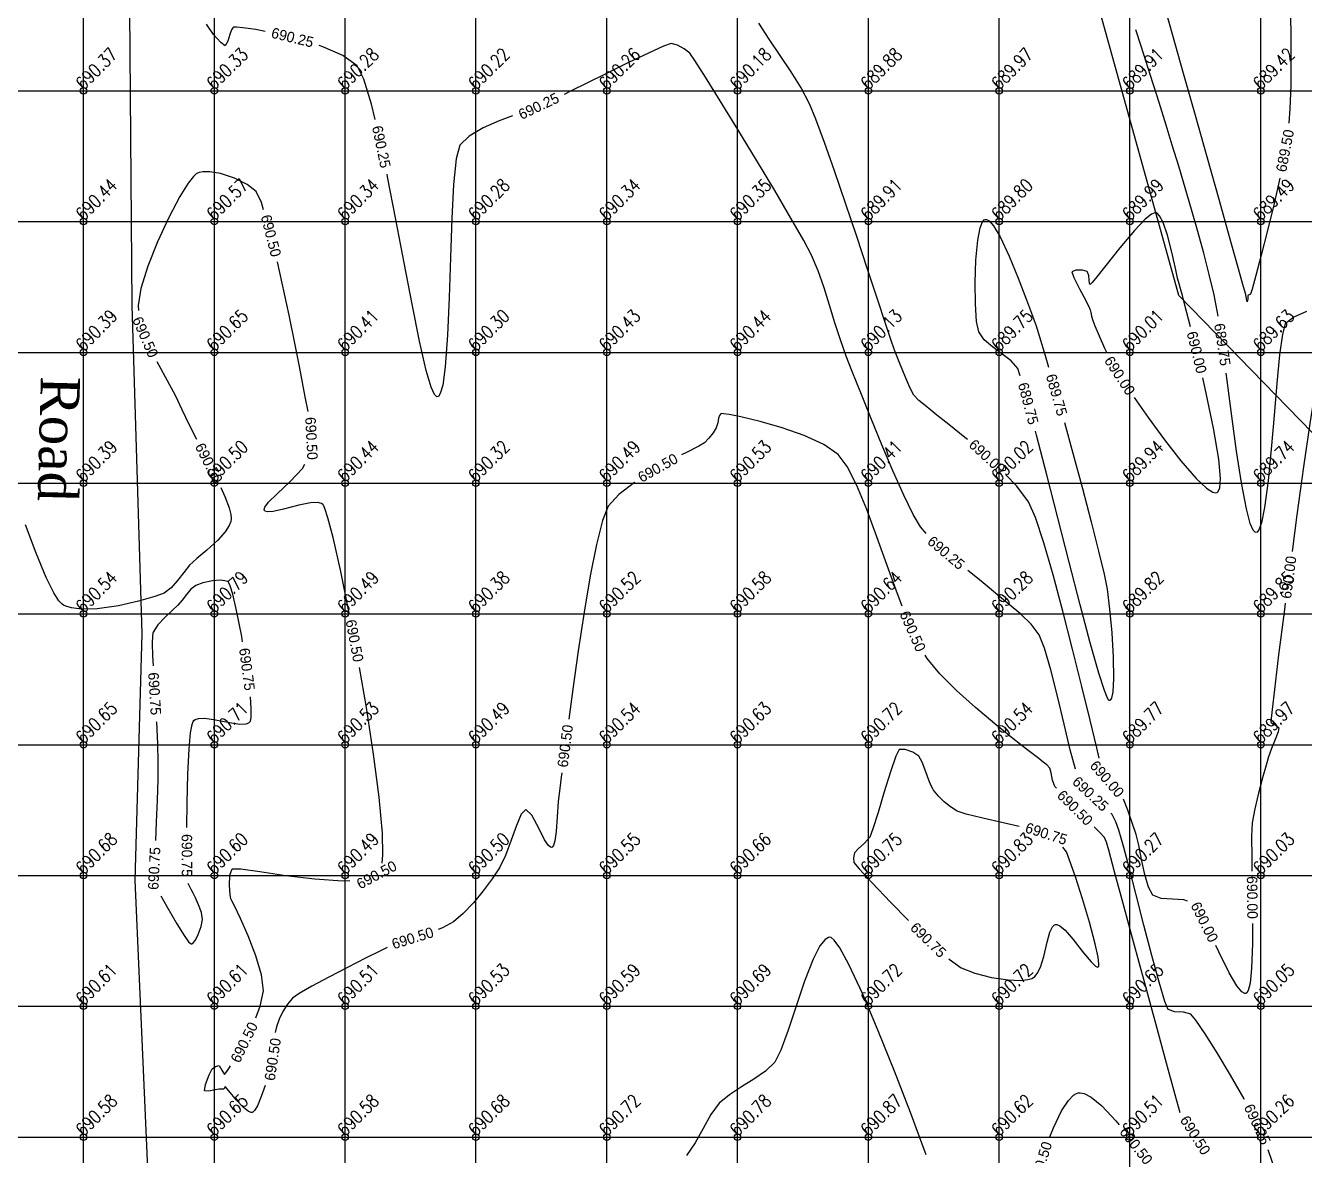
# Model space of a CAD drawing. Header units: millimetres. Extents: x 708400 to 708940, y 1331410 to 1331890.
# Drawn here: x 708567.78 to 708616.67, y 1331649.3 to 1331692.49 of the extents above; entities that cross this region are included whole.
import ezdxf

# ---------------------------------------------------------------- set-up
doc = ezdxf.new("R2010")
doc.units = ezdxf.units.MM
doc.header["$PDMODE"] = 32
doc.header["$PDSIZE"] = 0.25
for name, color, linetype in [('BLOCK LEVELS', 251, 'Continuous'), ('CONT-MJR', 210, 'Continuous'), ('CONT-MNR', 90, 'Continuous'), ('grid', 4, 'Continuous'), ('nala', 190, 'Continuous'), ('Road', 24, 'Continuous'), ('TEXT', 7, 'Continuous')]:
    doc.layers.add(name, color=color, linetype=linetype)
doc.styles.add('RS', font='romans.shx', dxfattribs={"height": 5})
doc.styles.add('TR', font='times.ttf')

msp = doc.modelspace()

# ---------------------------------------------------------------- linework, layer by layer
at = {"layer": 'BLOCK LEVELS', "color": 251}
for p in [(708570, 1331690, 690.37), (708575, 1331690, 690.329), (708580, 1331690, 690.284), (708585, 1331690, 690.22), (708590, 1331690, 690.261), (708595, 1331690, 690.179), (708600, 1331690, 689.879), (708605, 1331690, 689.969), (708610, 1331690, 689.908), (708615, 1331690, 689.424), (708570, 1331685, 690.436), (708575, 1331685, 690.568), (708580, 1331685, 690.345), (708585, 1331685, 690.283), (708590, 1331685, 690.344), (708595, 1331685, 690.351), (708600, 1331685, 689.909), (708605, 1331685, 689.803), (708610, 1331685, 689.995), (708615, 1331685, 689.487), (708570, 1331680, 690.387), (708575, 1331680, 690.649), (708580, 1331680, 690.405), (708585, 1331680, 690.299), (708590, 1331680, 690.428), (708595, 1331680, 690.444), (708600, 1331680, 690.134), (708605, 1331680, 689.752), (708610, 1331680, 690.006), (708615, 1331680, 689.626), (708570, 1331675, 690.392), (708575, 1331675, 690.496), (708580, 1331675, 690.443), (708585, 1331675, 690.318), (708590, 1331675, 690.491), (708595, 1331675, 690.534), (708600, 1331675, 690.414), (708605, 1331675, 690.018), (708610, 1331675, 689.942), (708615, 1331675, 689.737), (708570, 1331670, 690.544), (708575, 1331670, 690.795), (708580, 1331670, 690.487), (708585, 1331670, 690.375), (708590, 1331670, 690.517), (708595, 1331670, 690.581), (708600, 1331670, 690.636), (708605, 1331670, 690.283), (708610, 1331670, 689.819), (708615, 1331670, 689.848), (708570, 1331665, 690.65), (708575, 1331665, 690.71), (708580, 1331665, 690.534), (708585, 1331665, 690.488), (708590, 1331665, 690.54), (708595, 1331665, 690.63), (708600, 1331665, 690.722), (708605, 1331665, 690.544), (708610, 1331665, 689.77), (708615, 1331665, 689.966), (708570, 1331660, 690.675), (708575, 1331660, 690.599), (708580, 1331660, 690.494), (708585, 1331660, 690.497), (708590, 1331660, 690.551), (708595, 1331660, 690.658), (708600, 1331660, 690.751), (708605, 1331660, 690.83), (708610, 1331660, 690.274), (708615, 1331660, 690.033), (708570, 1331655, 690.612), (708575, 1331655, 690.611), (708580, 1331655, 690.509), (708585, 1331655, 690.53), (708590, 1331655, 690.592), (708595, 1331655, 690.692), (708600, 1331655, 690.72), (708605, 1331655, 690.723), (708610, 1331655, 690.651), (708615, 1331655, 690.048), (708570, 1331650, 690.577), (708575, 1331650, 690.648), (708580, 1331650, 690.578), (708585, 1331650, 690.681), (708590, 1331650, 690.716), (708595, 1331650, 690.783), (708600, 1331650, 690.868), (708605, 1331650, 690.615), (708610, 1331650, 690.513), (708615, 1331650, 690.257)]:
    msp.add_point(p, dxfattribs=at)
at = {"layer": 'CONT-MJR', "flags": 128}
for points, elevation in [([(708615.043, 1331704.953), (708615.169, 1331703.986), (708615.369, 1331702.427), (708615.555, 1331700.93), (708615.716, 1331699.562), (708615.841, 1331698.391), (708615.919, 1331697.484), (708615.981, 1331696.519), (708616.037, 1331695.48), (708616.085, 1331694.397), (708616.123, 1331693.298), (708616.147, 1331692.212), (708616.155, 1331691.169), (708616.145, 1331690.197), (708616.113, 1331689.326), (708616.07, 1331688.767)], 689.5), ([(708615.725, 1331686.661), (708615.51, 1331685.692), (708615.259, 1331684.654), (708615.017, 1331683.709), (708614.812, 1331682.936), (708614.668, 1331682.413), (708614.613, 1331682.22), (708614.562, 1331682.198), (708614.512, 1331682.176), (708614.5, 1331682.05), (708614.477, 1331681.929), (708614.45, 1331682.042), (708614.427, 1331682.21), (708614.345, 1331682.504), (708614.129, 1331683.276), (708613.807, 1331684.422), (708613.408, 1331685.837), (708612.963, 1331687.418), (708612.5, 1331689.06), (708612.049, 1331690.659), (708611.639, 1331692.112), (708611.383, 1331693.013)], 689.5), ([(708603.784, 1331676.667), (708603.691, 1331676.746), (708603.077, 1331677.243), (708602.617, 1331677.604), (708602.39, 1331677.787), (708602.168, 1331677.969), (708601.936, 1331678.158), (708601.744, 1331678.362), (708601.595, 1331678.637), (708601.403, 1331679.074), (708601.201, 1331679.569), (708601.024, 1331680.018), (708600.9, 1331680.373), (708600.668, 1331681.07), (708600.351, 1331682.032), (708599.972, 1331683.178), (708599.556, 1331684.43), (708599.126, 1331685.708), (708598.706, 1331686.934), (708598.32, 1331688.028), (708597.992, 1331688.912), (708597.746, 1331689.506), (708597.426, 1331690.114), (708597.047, 1331690.728), (708596.635, 1331691.346), (708596.214, 1331691.966), (708595.809, 1331692.586)], 690), ([(708576.885, 1331685.452), (708576.799, 1331685.733), (708576.604, 1331686.145), (708576.251, 1331686.418), (708575.767, 1331686.658), (708575.235, 1331686.831), (708574.83, 1331686.9), (708574.565, 1331686.899), (708574.416, 1331686.87), (708574.353, 1331686.847), (708574.307, 1331686.819), (708574.198, 1331686.718), (708574, 1331686.462), (708573.687, 1331685.961), (708573.255, 1331685.149), (708572.826, 1331684.225), (708572.453, 1331683.291), (708572.189, 1331682.445), (708572.085, 1331681.79), (708572.106, 1331681.601)], 690.5), ([(708612.313, 1331680.971), (708612.1, 1331681.805), (708612.005, 1331682.176), (708611.95, 1331682.392), (708611.885, 1331682.616), (708611.82, 1331682.83), (708611.749, 1331683.16), (708611.618, 1331683.776), (708611.44, 1331684.477), (708611.272, 1331684.966), (708611.135, 1331685.223), (708611.039, 1331685.319), (708610.991, 1331685.34), (708610.945, 1331685.339), (708610.824, 1331685.283), (708610.581, 1331685.086), (708610.175, 1331684.662), (708609.61, 1331683.992), (708609.073, 1331683.317), (708608.729, 1331682.881), (708608.556, 1331682.669), (708608.493, 1331682.602), (708608.479, 1331682.595), (708608.466, 1331682.603), (708608.449, 1331682.646), (708608.436, 1331682.756), (708608.424, 1331682.933), (708608.369, 1331683.091), (708608.184, 1331683.141), (708607.932, 1331683.14), (708607.777, 1331683.084), (708607.852, 1331682.856), (708608.069, 1331682.426), (708608.308, 1331681.983), (708608.443, 1331681.717), (708608.454, 1331681.686), (708608.473, 1331681.621), (708608.499, 1331681.518), (708608.532, 1331681.377), (708608.58, 1331681.212), (708608.662, 1331681.008), (708608.822, 1331680.63), (708609.032, 1331680.164), (708609.121, 1331679.982)], 690), ([(708578.591, 1331677.738), (708578.478, 1331678.3), (708578.372, 1331678.853), (708578.272, 1331679.396), (708578.095, 1331680.292), (708577.863, 1331681.418), (708577.597, 1331682.649), (708577.411, 1331683.454)], 690.5), ([(708619.79, 1331682.695), (708619.787, 1331682.595), (708619.748, 1331682.192), (708619.614, 1331681.788), (708619.419, 1331681.368), (708619.18, 1331680.981), (708618.913, 1331680.674), (708618.555, 1331680.48), (708618.105, 1331680.351), (708617.671, 1331680.217), (708617.364, 1331680.006), (708617.254, 1331679.597), (708617.087, 1331678.649), (708616.876, 1331677.283), (708616.636, 1331675.621), (708616.383, 1331673.783), (708616.196, 1331672.392)], 690), ([(708572.801, 1331679.65), (708572.874, 1331679.508), (708573.195, 1331678.925), (708573.501, 1331678.357), (708573.763, 1331677.813), (708574.041, 1331677.225), (708574.317, 1331676.682)], 690.5), ([(708610.165, 1331678.276), (708610.699, 1331677.506), (708611.316, 1331676.657), (708611.944, 1331675.847), (708612.528, 1331675.175), (708612.925, 1331674.805), (708613.163, 1331674.657), (708613.286, 1331674.633), (708613.336, 1331674.646), (708613.377, 1331674.679), (708613.433, 1331674.817), (708613.456, 1331675.183), (708613.391, 1331675.912), (708613.195, 1331677.098), (708612.916, 1331678.439), (708612.78, 1331679.027)], 690), ([(708601.299, 1331670.292), (708601.115, 1331670.765), (708600.72, 1331671.85), (708600.326, 1331672.95), (708599.936, 1331673.994), (708599.557, 1331674.914), (708599.194, 1331675.64), (708598.851, 1331676.101), (708598.296, 1331676.479), (708597.548, 1331676.82), (708596.704, 1331677.115), (708595.865, 1331677.355), (708595.13, 1331677.531), (708594.682, 1331677.619), (708594.462, 1331677.652), (708594.382, 1331677.657), (708594.365, 1331677.654), (708594.344, 1331677.639), (708594.311, 1331677.591), (708594.276, 1331677.484), (708594.242, 1331677.309), (708594.183, 1331677.113), (708594.066, 1331676.929), (708593.905, 1331676.721), (708593.734, 1331676.539), (708593.515, 1331676.412), (708593.053, 1331676.176), (708592.863, 1331676.076)], 690.5), ([(708580.168, 1331669.99), (708580.16, 1331670.034), (708579.834, 1331671.621), (708579.54, 1331672.917), (708579.344, 1331673.669), (708579.228, 1331674.029), (708579.169, 1331674.159), (708579.145, 1331674.188), (708579.091, 1331674.22), (708578.95, 1331674.255), (708578.673, 1331674.247), (708578.227, 1331674.161), (708577.645, 1331674.009), (708577.243, 1331673.916), (708577.026, 1331673.899), (708576.937, 1331673.925), (708576.912, 1331673.952), (708576.904, 1331673.988), (708576.933, 1331674.081), (708577.075, 1331674.268), (708577.396, 1331674.587), (708577.897, 1331675.059), (708578.366, 1331675.561), (708578.462, 1331675.724)], 690.5), ([(708591.075, 1331675.04), (708591.056, 1331675.028), (708590.467, 1331674.572), (708590.055, 1331674.114), (708589.839, 1331673.576), (708589.609, 1331672.655), (708589.372, 1331671.452), (708589.137, 1331670.062), (708588.911, 1331668.586), (708588.703, 1331667.12), (708588.548, 1331665.975)], 690.5), ([(708608.828, 1331664.49), (708608.732, 1331664.875), (708608.475, 1331665.938), (708608.162, 1331667.229), (708607.81, 1331668.65), (708607.439, 1331670.104), (708607.066, 1331671.493), (708606.71, 1331672.719), (708606.388, 1331673.683), (708606.118, 1331674.288), (708605.673, 1331674.885), (708605.261, 1331675.319)], 690), ([(708575.246, 1331674.836), (708575.405, 1331674.489), (708575.569, 1331674.058), (708575.635, 1331673.798), (708575.647, 1331673.661), (708575.642, 1331673.605), (708575.625, 1331673.532), (708575.563, 1331673.38), (708575.411, 1331673.144), (708575.129, 1331672.826), (708574.716, 1331672.444), (708574.327, 1331672.113), (708574.055, 1331671.862), (708573.828, 1331671.583), (708573.594, 1331671.279), (708573.348, 1331671), (708573.08, 1331670.799), (708572.724, 1331670.665), (708572.104, 1331670.487), (708571.334, 1331670.316), (708570.524, 1331670.201), (708569.925, 1331670.183), (708569.541, 1331670.228), (708569.329, 1331670.293), (708569.24, 1331670.337), (708569.183, 1331670.377), (708569.061, 1331670.507), (708568.864, 1331670.811), (708568.576, 1331671.39), (708568.188, 1331672.327), (708567.781, 1331673.411)], 690.5), ([(708615.936, 1331670.409), (708615.891, 1331670.068), (708615.683, 1331668.433), (708615.519, 1331667.107), (708615.43, 1331666.351), (708615.393, 1331666.003), (708615.384, 1331665.889), (708615.384, 1331665.871), (708615.402, 1331665.845), (708615.463, 1331665.8), (708615.584, 1331665.741), (708615.694, 1331665.652), (708615.659, 1331665.49), (708615.546, 1331665.195), (708615.408, 1331664.85), (708615.297, 1331664.542), (708615.203, 1331664.221), (708615.065, 1331663.73), (708614.912, 1331663.146), (708614.772, 1331662.548), (708614.675, 1331662.012), (708614.651, 1331661.507), (708614.653, 1331660.673), (708614.661, 1331660.161)], 690), ([(708607.187, 1331663.337), (708607.132, 1331663.4), (708607.045, 1331663.647), (708606.988, 1331663.923), (708606.938, 1331664.102), (708606.822, 1331664.226), (708606.688, 1331664.337), (708606.517, 1331664.468), (708606.109, 1331664.78), (708605.527, 1331665.236), (708604.834, 1331665.795), (708604.095, 1331666.419), (708603.375, 1331667.07), (708602.737, 1331667.708), (708602.245, 1331668.295), (708602.173, 1331668.419)], 690.5), ([(708581.415, 1331660.478), (708581.444, 1331660.785), (708581.425, 1331661.619), (708581.301, 1331662.995), (708581.088, 1331664.635), (708580.811, 1331666.429), (708580.547, 1331667.958)], 690.5), ([(708588.281, 1331663.925), (708588.261, 1331663.766), (708588.201, 1331663.323), (708588.148, 1331662.827), (708588.109, 1331662.246), (708588.064, 1331661.688), (708588.012, 1331661.331), (708587.959, 1331661.152), (708587.913, 1331661.088), (708587.888, 1331661.074), (708587.852, 1331661.078), (708587.77, 1331661.147), (708587.626, 1331661.37), (708587.412, 1331661.79), (708587.138, 1331662.302), (708586.903, 1331662.527), (708586.734, 1331662.347), (708586.549, 1331661.914), (708586.347, 1331661.347), (708586.129, 1331660.766), (708585.895, 1331660.291), (708585.616, 1331659.873), (708585.279, 1331659.414), (708584.906, 1331658.957), (708584.518, 1331658.546), (708584.138, 1331658.226), (708583.726, 1331657.996), (708583.561, 1331657.933)], 690.5), ([(708612.204, 1331659.019), (708612.065, 1331659.065), (708611.621, 1331659.092), (708611.189, 1331659.123), (708610.869, 1331659.254), (708610.703, 1331659.554), (708610.564, 1331660.044), (708610.445, 1331660.615), (708610.338, 1331661.16), (708610.237, 1331661.572), (708610.088, 1331662.014), (708609.915, 1331662.5), (708609.753, 1331662.914)], 690), ([(708611.919, 1331650.928), (708611.728, 1331651.62), (708611.398, 1331652.826), (708611, 1331654.288), (708610.567, 1331655.879), (708610.135, 1331657.47), (708609.738, 1331658.934), (708609.41, 1331660.141), (708609.187, 1331660.964), (708609.102, 1331661.273), (708609.07, 1331661.368), (708609.031, 1331661.459), (708608.837, 1331661.654), (708608.63, 1331661.858)], 690.5), ([(708576.581, 1331654.56), (708576.754, 1331655.003), (708576.877, 1331655.592), (708576.806, 1331656.198), (708576.588, 1331656.933), (708576.294, 1331657.689), (708575.997, 1331658.362), (708575.766, 1331658.845), (708575.672, 1331659.032), (708575.63, 1331659.115), (708575.611, 1331659.272), (708575.583, 1331659.624), (708575.591, 1331660.008), (708575.676, 1331660.258), (708576.008, 1331660.26), (708576.744, 1331660.157), (708577.738, 1331660.007), (708578.839, 1331659.869), (708579.901, 1331659.801), (708580.178, 1331659.815)], 690.5), ([(708614.681, 1331658.161), (708614.679, 1331657.396), (708614.646, 1331656.448), (708614.589, 1331655.881), (708614.523, 1331655.608), (708614.467, 1331655.513), (708614.434, 1331655.494), (708614.387, 1331655.494), (708614.278, 1331655.556), (708614.087, 1331655.785), (708613.792, 1331656.282), (708613.394, 1331657.081), (708613.281, 1331657.321)], 690), ([(708581.612, 1331657.243), (708581.38, 1331657.133), (708580.781, 1331656.838), (708580.085, 1331656.486), (708579.375, 1331656.118), (708578.733, 1331655.773), (708578.241, 1331655.492), (708577.983, 1331655.315), (708577.791, 1331655.084), (708577.621, 1331654.805), (708577.479, 1331654.506), (708577.372, 1331654.218), (708577.331, 1331654.003)], 690.5), ([(708576.942, 1331651.971), (708576.795, 1331651.549), (708576.645, 1331651.197), (708576.538, 1331651.016), (708576.473, 1331650.951), (708576.443, 1331650.937), (708576.404, 1331650.938), (708576.304, 1331650.981), (708576.118, 1331651.13), (708575.844, 1331651.418), (708575.549, 1331651.773), (708575.42, 1331651.936), (708575.389, 1331651.888), (708575.357, 1331651.837), (708575.277, 1331651.837), (708575.184, 1331651.839), (708575.037, 1331651.804), (708574.784, 1331651.754), (708574.618, 1331651.768), (708574.658, 1331652.006), (708574.804, 1331652.383), (708574.916, 1331652.61), (708575.045, 1331652.701), (708575.18, 1331652.738), (708575.285, 1331652.559), (708575.393, 1331652.395), (708575.52, 1331652.562), (708575.623, 1331652.727)], 690.5), ([(708606.937, 1331650.005), (708607.072, 1331650.357), (708607.388, 1331651.01), (708607.645, 1331651.402), (708607.836, 1331651.597), (708607.96, 1331651.671), (708608.02, 1331651.689), (708608.093, 1331651.695), (708608.252, 1331651.665), (708608.522, 1331651.525), (708608.923, 1331651.194), (708609.464, 1331650.62), (708609.584, 1331650.474)], 690.5)]:
    msp.add_lwpolyline(points, dxfattribs=dict(at, elevation=elevation))
at = {"layer": 'CONT-MNR', "flags": 128}
for points, elevation in [([(708576.946, 1331692.267), (708576.583, 1331692.336), (708576.095, 1331692.408), (708575.85, 1331692.43), (708575.757, 1331692.43), (708575.735, 1331692.425), (708575.704, 1331692.403), (708575.65, 1331692.324), (708575.587, 1331692.148), (708575.517, 1331691.89), (708575.418, 1331691.718), (708575.243, 1331691.841), (708574.97, 1331692.155), (708574.702, 1331692.545)], 690.25), ([(708613.368, 1331681.386), (708613.216, 1331682.193), (708613.028, 1331682.976), (708612.819, 1331683.788), (708612.592, 1331684.617), (708612.354, 1331685.455), (708612.11, 1331686.291), (708611.863, 1331687.115), (708611.619, 1331687.917), (708611.383, 1331688.689), (708611.114, 1331689.554), (708610.787, 1331690.587), (708610.429, 1331691.703), (708610.226, 1331692.326)], 689.75), ([(708581.147, 1331688.898), (708581.006, 1331689.491), (708580.719, 1331690.438), (708580.455, 1331690.954), (708579.914, 1331691.346), (708579.148, 1331691.685), (708579.01, 1331691.729)], 690.25), ([(708602.205, 1331673.08), (708601.995, 1331673.328), (708601.718, 1331673.801), (708601.36, 1331674.536), (708600.951, 1331675.451), (708600.52, 1331676.464), (708600.096, 1331677.494), (708599.708, 1331678.457), (708599.385, 1331679.272), (708599.156, 1331679.857), (708598.935, 1331680.473), (708598.725, 1331681.127), (708598.518, 1331681.798), (708598.305, 1331682.467), (708598.076, 1331683.111), (708597.824, 1331683.711), (708597.53, 1331684.271), (708597.042, 1331685.127), (708596.42, 1331686.184), (708595.723, 1331687.347), (708595.009, 1331688.521), (708594.338, 1331689.612), (708593.769, 1331690.524), (708593.361, 1331691.163), (708593.173, 1331691.434), (708592.959, 1331691.602), (708592.704, 1331691.744), (708592.457, 1331691.805), (708592.174, 1331691.705), (708591.595, 1331691.443), (708590.835, 1331691.08), (708590.012, 1331690.677), (708589.24, 1331690.294), (708588.636, 1331689.994), (708588.368, 1331689.862)], 690.25), ([(708586.398, 1331689.037), (708585.892, 1331688.849), (708585.279, 1331688.579), (708584.745, 1331688.268), (708584.381, 1331687.922), (708584.242, 1331687.404), (708584.145, 1331686.422), (708584.077, 1331685.117), (708584.025, 1331683.628), (708583.974, 1331682.094), (708583.912, 1331680.655), (708583.825, 1331679.45), (708583.729, 1331678.748), (708583.636, 1331678.421), (708583.563, 1331678.316), (708583.523, 1331678.3), (708583.488, 1331678.309), (708583.413, 1331678.393), (708583.288, 1331678.675), (708583.102, 1331679.306), (708582.841, 1331680.431), (708582.556, 1331681.836), (708582.254, 1331683.418), (708581.941, 1331685.076), (708581.624, 1331686.708), (708581.602, 1331686.814)], 690.25), ([(708605.806, 1331679.102), (708605.709, 1331679.381), (708605.453, 1331679.676), (708605.108, 1331679.946), (708604.743, 1331680.207), (708604.424, 1331680.48), (708604.217, 1331680.78), (708604.14, 1331681.182), (708604.093, 1331681.851), (708604.082, 1331682.669), (708604.11, 1331683.52), (708604.18, 1331684.284), (708604.27, 1331684.754), (708604.359, 1331684.985), (708604.428, 1331685.067), (708604.466, 1331685.083), (708604.513, 1331685.083), (708604.616, 1331685.032), (708604.789, 1331684.842), (708605.045, 1331684.413), (708605.387, 1331683.682), (708605.729, 1331682.842), (708606.045, 1331682.009), (708606.309, 1331681.299), (708606.338, 1331681.218), (708606.409, 1331681.01), (708606.541, 1331680.597), (708606.759, 1331679.878), (708606.89, 1331679.431)], 689.75), ([(708616.752, 1331681.562), (708616.267, 1331681.347), (708615.938, 1331681.091), (708615.825, 1331680.697), (708615.719, 1331679.9), (708615.615, 1331678.821), (708615.51, 1331677.58), (708615.399, 1331676.295), (708615.279, 1331675.087), (708615.145, 1331674.075), (708615.025, 1331673.486), (708614.927, 1331673.215), (708614.857, 1331673.129), (708614.821, 1331673.117), (708614.784, 1331673.127), (708614.71, 1331673.206), (708614.598, 1331673.461), (708614.449, 1331674.023), (708614.262, 1331675.012), (708614.078, 1331676.226), (708613.895, 1331677.565), (708613.717, 1331678.93), (708613.679, 1331679.208)], 689.75), ([(708607.494, 1331677.316), (708607.817, 1331676.151), (708608.183, 1331674.798), (708608.519, 1331673.523), (708608.802, 1331672.402), (708609.011, 1331671.516), (708609.123, 1331670.943), (708609.217, 1331670.179), (708609.302, 1331669.272), (708609.36, 1331668.345), (708609.376, 1331667.522), (708609.347, 1331667.022), (708609.295, 1331666.781), (708609.244, 1331666.7), (708609.213, 1331666.686), (708609.193, 1331666.695), (708609.138, 1331666.783), (708609.023, 1331667.077), (708608.815, 1331667.732), (708608.484, 1331668.898), (708608.096, 1331670.348), (708607.674, 1331671.974), (708607.241, 1331673.668), (708606.819, 1331675.322), (708606.432, 1331676.829), (708606.392, 1331676.982)], 689.75), ([(708607.913, 1331664.063), (708607.72, 1331664.801), (708607.483, 1331665.786), (708607.227, 1331666.852), (708606.971, 1331667.865), (708606.732, 1331668.69), (708606.528, 1331669.195), (708606.219, 1331669.603), (708605.826, 1331669.989), (708605.388, 1331670.359), (708604.945, 1331670.715), (708604.539, 1331671.062), (708604.175, 1331671.37), (708603.802, 1331671.665)], 690.25), ([(708576.078, 1331668.939), (708576.045, 1331669.139), (708575.849, 1331670.135), (708575.703, 1331670.759), (708575.61, 1331671.072), (708575.56, 1331671.188), (708575.539, 1331671.214), (708575.501, 1331671.237), (708575.405, 1331671.27), (708575.22, 1331671.287), (708574.929, 1331671.263), (708574.565, 1331671.183), (708574.29, 1331671.082), (708574.102, 1331670.941), (708573.93, 1331670.744), (708573.766, 1331670.528), (708573.607, 1331670.331), (708573.389, 1331670.125), (708573.107, 1331669.87), (708572.838, 1331669.589), (708572.662, 1331669.302), (708572.652, 1331669.263), (708572.636, 1331669.146), (708572.627, 1331668.883), (708572.638, 1331668.396), (708572.656, 1331668.015)], 690.75), ([(708573.949, 1331661.834), (708573.957, 1331662.78), (708573.983, 1331663.874), (708574.033, 1331664.847), (708574.093, 1331665.455), (708574.151, 1331665.767), (708574.197, 1331665.891), (708574.222, 1331665.926), (708574.269, 1331665.96), (708574.393, 1331666.001), (708574.639, 1331666.01), (708575.043, 1331665.953), (708575.586, 1331665.844), (708575.979, 1331665.787), (708576.211, 1331665.795), (708576.321, 1331665.836), (708576.361, 1331665.869), (708576.382, 1331665.907), (708576.409, 1331666.046), (708576.413, 1331666.387), (708576.377, 1331666.827)], 690.75), ([(708572.782, 1331665.885), (708572.784, 1331665.867), (708572.827, 1331665.037), (708572.844, 1331664.348), (708572.835, 1331663.671), (708572.813, 1331662.876), (708572.781, 1331662.043), (708572.751, 1331661.336)], 690.75), ([(708605.767, 1331661.868), (708605.155, 1331662.01), (708604.377, 1331662.191), (708603.74, 1331662.351), (708603.389, 1331662.466), (708603.145, 1331662.621), (708602.903, 1331662.817), (708602.68, 1331663.037), (708602.496, 1331663.262), (708602.464, 1331663.31), (708602.402, 1331663.428), (708602.311, 1331663.643), (708602.195, 1331663.965), (708602.058, 1331664.336), (708601.93, 1331664.563), (708601.697, 1331664.715), (708601.409, 1331664.822), (708601.182, 1331664.822), (708601.054, 1331664.561), (708600.85, 1331663.965), (708600.609, 1331663.194), (708600.37, 1331662.412), (708600.172, 1331661.78), (708600.053, 1331661.462), (708599.852, 1331661.233), (708599.608, 1331661.015), (708599.467, 1331660.865), (708599.428, 1331660.678), (708599.451, 1331660.493), (708599.651, 1331660.258), (708600.15, 1331659.716), (708600.846, 1331658.983), (708601.531, 1331658.283)], 690.75), ([(708614.375, 1331651.437), (708614.36, 1331651.465), (708613.844, 1331652.37), (708613.329, 1331653.225), (708612.869, 1331653.951), (708612.519, 1331654.469), (708612.331, 1331654.701), (708612.051, 1331654.775), (708611.714, 1331654.79), (708611.456, 1331654.874), (708611.333, 1331655.19), (708611.117, 1331655.924), (708610.84, 1331656.941), (708610.533, 1331658.101), (708610.231, 1331659.267), (708609.964, 1331660.301), (708609.766, 1331661.065), (708609.67, 1331661.423), (708609.573, 1331661.731), (708609.462, 1331662.05), (708609.322, 1331662.333), (708609.268, 1331662.39)], 690.25), ([(708603.078, 1331656.813), (708603.089, 1331656.803), (708603.546, 1331656.472), (708604.072, 1331656.268), (708604.702, 1331656.105), (708605.345, 1331656.007), (708605.808, 1331655.991), (708606.095, 1331656.022), (708606.247, 1331656.066), (708606.308, 1331656.096), (708606.363, 1331656.135), (708606.459, 1331656.249), (708606.579, 1331656.493), (708606.704, 1331656.906), (708606.834, 1331657.458), (708606.943, 1331657.837), (708607.04, 1331658.037), (708607.117, 1331658.111), (708607.16, 1331658.128), (708607.209, 1331658.128), (708607.321, 1331658.079), (708607.524, 1331657.906), (708607.833, 1331657.551), (708608.23, 1331657.04), (708608.512, 1331656.695), (708608.679, 1331656.534), (708608.761, 1331656.496), (708608.791, 1331656.503), (708608.806, 1331656.523), (708608.816, 1331656.617), (708608.784, 1331656.874), (708608.671, 1331657.389), (708608.449, 1331658.212), (708608.181, 1331659.11), (708607.913, 1331659.948), (708607.694, 1331660.592), (708607.568, 1331660.907), (708607.437, 1331661.081)], 690.75), ([(708572.953, 1331659.22), (708573.178, 1331658.817), (708573.565, 1331658.158), (708573.852, 1331657.701), (708574.018, 1331657.47), (708574.092, 1331657.395), (708574.116, 1331657.386), (708574.14, 1331657.392), (708574.192, 1331657.428), (708574.275, 1331657.535), (708574.385, 1331657.745), (708574.497, 1331658.049), (708574.549, 1331658.318), (708574.509, 1331658.58), (708574.401, 1331658.878), (708574.28, 1331659.147), (708574.197, 1331659.322), (708574.12, 1331659.468), (708574.033, 1331659.618), (708574, 1331659.701)], 690.75), ([(708602.204, 1331649.318), (708602.167, 1331649.42), (708601.606, 1331650.935), (708600.997, 1331652.52), (708600.379, 1331654.066), (708599.788, 1331655.462), (708599.259, 1331656.596), (708598.905, 1331657.241), (708598.692, 1331657.534), (708598.579, 1331657.626), (708598.533, 1331657.639), (708598.471, 1331657.629), (708598.344, 1331657.554), (708598.15, 1331657.314), (708597.887, 1331656.805), (708597.558, 1331655.96), (708597.237, 1331655.009), (708596.935, 1331654.087), (708596.661, 1331653.329), (708596.426, 1331652.869), (708596.069, 1331652.522), (708595.628, 1331652.213), (708595.152, 1331651.92), (708594.694, 1331651.621), (708594.303, 1331651.294), (708593.982, 1331650.864), (708593.682, 1331650.33), (708593.379, 1331649.779), (708593.048, 1331649.297)], 690.75), ([(708620.717, 1331638.449), (708620.376, 1331638.418), (708619.612, 1331638.36), (708618.929, 1331638.316), (708618.438, 1331638.287), (708618.246, 1331638.276), (708618.191, 1331638.255), (708618.142, 1331638.24), (708618.171, 1331638.29), (708618.203, 1331638.348), (708618.137, 1331638.629), (708617.953, 1331639.392), (708617.677, 1331640.528), (708617.332, 1331641.929), (708616.942, 1331643.486), (708616.533, 1331645.091), (708616.128, 1331646.635), (708615.751, 1331648.011), (708615.427, 1331649.108), (708615.288, 1331649.509)], 690.25)]:
    msp.add_lwpolyline(points, dxfattribs=dict(at, elevation=elevation))
at = {"layer": 'grid'}
for p, q in [((708570, 1331410), (708570, 1331890)), ((708575, 1331410), (708575, 1331890)), ((708580, 1331410), (708580, 1331890)), ((708585, 1331410), (708585, 1331890)), ((708590, 1331410), (708590, 1331890)), ((708595, 1331410), (708595, 1331890)), ((708600, 1331410), (708600, 1331890)), ((708605, 1331410), (708605, 1331890)), ((708610, 1331410), (708610, 1331890)), ((708615, 1331410), (708615, 1331890)), ((708400, 1331690), (708845, 1331690)), ((708400, 1331685), (708845, 1331685)), ((708400, 1331680), (708845, 1331680)), ((708400, 1331675), (708845, 1331675)), ((708400, 1331670), (708845, 1331670)), ((708400, 1331665), (708845, 1331665)), ((708400, 1331660), (708845, 1331660)), ((708400, 1331655), (708845, 1331655)), ((708400, 1331650), (708845, 1331650))]:
    msp.add_line(p, q, dxfattribs=at)
at = {"layer": 'nala', "elevation": 691.765}
msp.add_lwpolyline([(708647.411, 1331587.742), (708646.184, 1331592.202), (708643.845, 1331601.444), (708641.591, 1331606.677), (708642.002, 1331615.92), (708641.142, 1331617.767), (708636.468, 1331626.701), (708633.59, 1331639.262), (708632.549, 1331643.944), (708631.215, 1331650.927), (708630.755, 1331655.603), (708629.345, 1331660.975), (708625.773, 1331667.889), (708611.869, 1331682.174), (708608.262, 1331695.176), (708624.005, 1331718.091), (708626.832, 1331733.391), (708627.824, 1331740.055)], dxfattribs=at)
at = {"layer": 'Road', "elevation": 689.669}
msp.add_lwpolyline([(708571.62, 1331753.344), (708571.157, 1331738.249), (708571.521, 1331723.553), (708571.371, 1331711.977), (708571.723, 1331697.926), (708571.847, 1331681.797), (708572.229, 1331669.242), (708571.957, 1331659.817), (708572.618, 1331644.738)], dxfattribs=at)

# ---------------------------------------------------------------- texts
at = {"layer": 'BLOCK LEVELS', "color": 251, "style": 'RS', "width": 0.8}
for s, p in [('690.37', (708570, 1331690, 690.37)), ('690.33', (708575, 1331690, 690.329)), ('689.97', (708605, 1331690, 689.969)), ('690.28', (708580, 1331690, 690.284)), ('690.22', (708585, 1331690, 690.22)), ('690.26', (708590, 1331690, 690.261)), ('690.18', (708595, 1331690, 690.179)), ('689.88', (708600, 1331690, 689.879)), ('689.91', (708610, 1331690, 689.908)), ('689.42', (708615, 1331690, 689.424)), ('690.44', (708570, 1331685, 690.436)), ('690.57', (708575, 1331685, 690.568)), ('690.34', (708580, 1331685, 690.345)), ('690.28', (708585, 1331685, 690.283)), ('690.34', (708590, 1331685, 690.344)), ('690.35', (708595, 1331685, 690.351)), ('689.91', (708600, 1331685, 689.909)), ('689.80', (708605, 1331685, 689.803)), ('689.99', (708610, 1331685, 689.995)), ('689.49', (708615, 1331685, 689.487)), ('690.39', (708570, 1331680, 690.387)), ('690.65', (708575, 1331680, 690.649)), ('690.41', (708580, 1331680, 690.405)), ('690.30', (708585, 1331680, 690.299)), ('690.43', (708590, 1331680, 690.428)), ('690.44', (708595, 1331680, 690.444)), ('690.13', (708600, 1331680, 690.134)), ('689.75', (708605, 1331680, 689.752)), ('690.01', (708610, 1331680, 690.006)), ('689.63', (708615, 1331680, 689.626)), ('690.39', (708570, 1331675, 690.392)), ('690.50', (708575, 1331675, 690.496)), ('690.44', (708580, 1331675, 690.443)), ('690.32', (708585, 1331675, 690.318)), ('690.49', (708590, 1331675, 690.491)), ('690.53', (708595, 1331675, 690.534)), ('690.41', (708600, 1331675, 690.414)), ('690.02', (708605, 1331675, 690.018)), ('689.94', (708610, 1331675, 689.942)), ('689.74', (708615, 1331675, 689.737)), ('690.54', (708570, 1331670, 690.544)), ('690.38', (708585, 1331670, 690.375)), ('690.52', (708590, 1331670, 690.517)), ('690.58', (708595, 1331670, 690.581)), ('690.64', (708600, 1331670, 690.636)), ('690.28', (708605, 1331670, 690.283)), ('689.82', (708610, 1331670, 689.819)), ('689.85', (708615, 1331670, 689.848)), ('690.79', (708575, 1331670, 690.795)), ('690.49', (708580, 1331670, 690.487)), ('690.65', (708570, 1331665, 690.65)), ('690.71', (708575, 1331665, 690.71)), ('690.53', (708580, 1331665, 690.534)), ('690.49', (708585, 1331665, 690.488)), ('690.54', (708590, 1331665, 690.54)), ('690.63', (708595, 1331665, 690.63)), ('690.72', (708600, 1331665, 690.722)), ('690.54', (708605, 1331665, 690.544)), ('689.77', (708610, 1331665, 689.77)), ('689.97', (708615, 1331665, 689.966)), ('690.68', (708570, 1331660, 690.675)), ('690.60', (708575, 1331660, 690.599)), ('690.49', (708580, 1331660, 690.494)), ('690.50', (708585, 1331660, 690.497)), ('690.55', (708590, 1331660, 690.551)), ('690.66', (708595, 1331660, 690.658)), ('690.75', (708600, 1331660, 690.751)), ('690.83', (708605, 1331660, 690.83)), ('690.27', (708610, 1331660, 690.274)), ('690.03', (708615, 1331660, 690.033)), ('690.61', (708570, 1331655, 690.612)), ('690.61', (708575, 1331655, 690.611)), ('690.51', (708580, 1331655, 690.509)), ('690.53', (708585, 1331655, 690.53)), ('690.59', (708590, 1331655, 690.592)), ('690.69', (708595, 1331655, 690.692)), ('690.72', (708600, 1331655, 690.72)), ('690.72', (708605, 1331655, 690.723)), ('690.65', (708610, 1331655, 690.651)), ('690.05', (708615, 1331655, 690.048)), ('690.58', (708570, 1331650, 690.577)), ('690.65', (708575, 1331650, 690.648)), ('690.58', (708580, 1331650, 690.578)), ('690.68', (708585, 1331650, 690.681)), ('690.72', (708590, 1331650, 690.716)), ('690.78', (708595, 1331650, 690.783)), ('690.87', (708600, 1331650, 690.868)), ('690.62', (708605, 1331650, 690.615)), ('690.51', (708610, 1331650, 690.513)), ('690.26', (708615, 1331650, 690.257))]:
    msp.add_text(s, height=0.5, rotation=45.0066, dxfattribs=at).set_placement(p)
at = {"layer": 'CONT-MJR', "char_height": 0.4, "attachment_point": 5}
for s, insert, rotation in [('{689.50}', (708615.929, 1331687.708, 689.5), 79.0822), ('{690.50}', (708577.165, 1331684.457, 690.5), 284.3043), ('{690.50}', (708572.36, 1331680.584, 690.5), 293.4773), ('{690.00}', (708612.552, 1331680, 690), 283.8155), ('{690.00}', (708609.609, 1331679.107, 690), 303.1265), ('{690.50}', (708578.712, 1331676.71, 690.5), 272.9602), ('{690.50}', (708574.791, 1331675.764, 690.5), 296.7285), ('{690.00}', (708604.54, 1331676.011, 690), 317.2369), ('{690.50}', (708591.955, 1331675.583, 690.5), 29.3272), ('{690.00}', (708616.065, 1331671.4, 690), 82.565), ('{690.50}', (708580.36, 1331668.975, 690.5), 280.6952), ('{690.50}', (708601.695, 1331669.338, 690.5), 294.0921), ('{690.50}', (708588.414, 1331664.95, 690.5), 82.5787), ('{690.00}', (708609.123, 1331663.691, 690), 310.8887), ('{690.50}', (708607.898, 1331662.587, 690.5), 315.0478), ('{690.50}', (708581.205, 1331660.025, 690.5), 28.2061), ('{690.00}', (708614.674, 1331659.161, 690), 270.667), ('{690.00}', (708612.848, 1331658.223, 690), 296.498), ('{690.50}', (708582.581, 1331657.607, 690.5), 17.2095), ('{690.50}', (708576.144, 1331653.623, 690.5), 63.7401), ('{690.50}', (708577.234, 1331652.973, 690.5), 81.4965), ('{690.50}', (708612.496, 1331650.07, 690.5), 302.223), ('{690.50}', (708610.235, 1331649.671, 690.5), 308.0301), ('{690.50}', (708606.599, 1331649.028, 690.5), 72.4412)]:
    msp.add_mtext(s, dxfattribs=dict(at, insert=insert, rotation=rotation))
at = {"layer": 'CONT-MNR', "char_height": 0.4, "attachment_point": 5}
for s, insert, rotation in [('{690.25}', (708577.987, 1331692.034, 690.25), 346.2239), ('{690.25}', (708587.401, 1331689.411, 690.25), 25.3063), ('{690.25}', (708581.384, 1331687.858, 690.25), 281.7757), ('{689.75}', (708613.532, 1331680.298, 689.75), 278.4917), ('{689.75}', (708607.195, 1331678.374, 689.75), 285.8414), ('{689.75}', (708606.112, 1331678.045, 689.75), 284.7546), ('{690.25}', (708602.973, 1331672.337, 690.25), 319.8796), ('{690.75}', (708576.248, 1331667.885, 690.75), 277.5375), ('{690.75}', (708572.717, 1331666.95, 690.75), 273.4986), ('{690.25}', (708608.492, 1331663.122, 690.25), 316.6183), ('{690.75}', (708606.801, 1331661.598, 690.75), 342.3326), ('{690.75}', (708573.951, 1331660.767, 690.75), 270.2039), ('{690.75}', (708572.702, 1331660.27, 690.75), 87.3081), ('{690.75}', (708602.291, 1331657.534, 690.75), 315.6058), ('{690.25}', (708614.869, 1331650.49, 690.25), 294.9002)]:
    msp.add_mtext(s, dxfattribs=dict(at, insert=insert, rotation=rotation))
at = {"layer": 'TEXT', "color": 0, "style": 'TR'}
msp.add_text('Road', height=1.5, rotation=268.5397, dxfattribs=at).set_placement((708568.371, 1331679.103, 2973.783))

doc.saveas('drawing.dxf')
